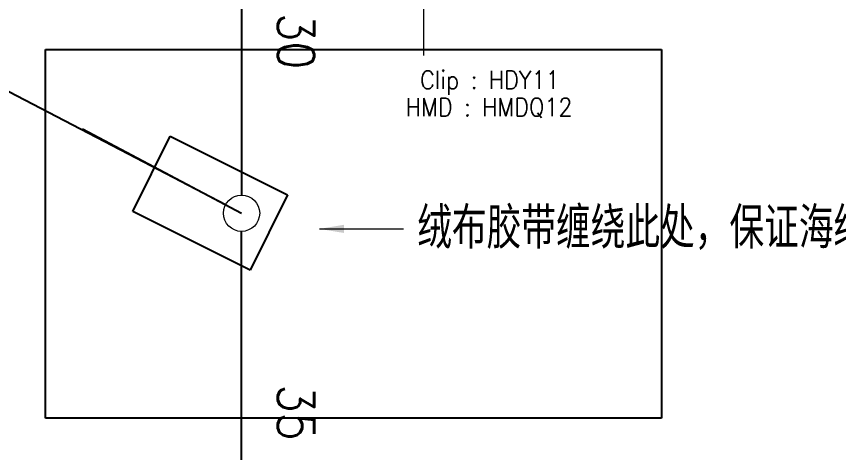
# Model space of a CAD drawing. Header units: inches. Extents: x 47316 to 59086, y 3141 to 11743.
# Drawn here: x 58250 to 58363.2, y 7337.6 to 7397.6 of the extents above; entities that cross this region are included whole.
import ezdxf

# ---------------------------------------------------------------- set-up
doc = ezdxf.new("R2010")
doc.units = ezdxf.units.IN
doc.header["$MEASUREMENT"] = 0
doc.layers.add('Beschreibung', color=7, linetype='Continuous', lineweight=25)
doc.styles.add('MtX_SimSun', font='')
doc.styles.get("Standard").update_dxf_attribs({"font": ''})
doc.styles.get('MtX_SimSun').set_extended_font_data('SimSun')
doc.styles.get('Standard').set_extended_font_data('SimSun')
doc.linetypes.add('_VH_FOAM_COVERING_2', pattern='A,0.0001,[31,VeSys.shx,S=0.1,R=0,X=0,Y=0],-0.4,[31,VeSys.shx,S=0.1,R=180,X=0,Y=0],-0.0001', length=0.4002)
doc.linetypes.add('_VH_OTCON', pattern='A,0.0001,[7,VeSys.shx,S=0.1,R=0,X=0,Y=0],-0.4,[7,VeSys.shx,S=0.1,R=0,X=0,Y=0],-0.4,["X",Standard,S=1,R=0,X=-0.5,Y=-0.5],-0.0001,[7,VeSys.shx,S=0.1,R=0,X=0,Y=0],-0.4', length=1.2002)

msp = doc.modelspace()

# ---------------------------------------------------------------- linework, layer by layer
at = {"color": 0, "linetype": '_VH_OTCON', "lineweight": -2, "ltscale": 5}
for p, q in [((58280.98, 7415.73), (58280.98, 7373.05)), ((58259.09, 7382.15), (58280.98, 7370.55)), ((58280.98, 7318.6), (58280.98, 7368.05))]:
    msp.add_line(p, q, dxfattribs=at)
at = {"color": 1, "lineweight": -3}
for p, q in [((58253.98, 7393.08), (58338.79, 7393.08)), ((58253.98, 7342.35), (58253.98, 7393.08)), ((58338.79, 7393.08), (58338.79, 7342.35)), ((58266, 7370.77), (58271.18, 7381.13)), ((58271.18, 7381.13), (58287.33, 7373.07)), ((58287.33, 7373.07), (58282.15, 7362.71)), ((58282.15, 7362.71), (58266, 7370.77)), ((58338.79, 7342.35), (58253.98, 7342.35))]:
    msp.add_line(p, q, dxfattribs=at)
at = {"color": 0, "linetype": '_VH_FOAM_COVERING_2', "ltscale": 5}
msp.add_polyline3d([(58278.76, 7371.71, 0), (58266.47, 7378.11, 0), (58172.2, 7427.21, 0)], dxfattribs=at)
at = {"color": 0, "linetype": 'Continuous', "lineweight": 15}
msp.add_circle((58280.98, 7370.55), 2.5, dxfattribs=at)
at = {"layer": 'Beschreibung', "color": 0, "lineweight": 0}
for p, q in [((58306.01, 7415.38), (58306.01, 7392.23)), ((58291.7, 7368.39), (58303.28, 7368.39))]:
    msp.add_line(p, q, dxfattribs=at)
at = {"layer": 'Beschreibung', "color": 1, "lineweight": 0}
msp.add_solid([(58295.1, 7368.96), (58295.1, 7367.83), (58291.7, 7368.39)], dxfattribs=at)

# ---------------------------------------------------------------- texts
at = {"color": 0, "lineweight": -3, "style": 'MtX_SimSun', "width": 0.7}
msp.add_text('绒布胶带缠绕此处，保证海绵片包扎后不裸露线', height=5, dxfattribs=at).set_placement((58305.17, 7366.23))
at = {"color": 7, "linetype": '_VH_OTCON', "lineweight": 18, "ltscale": 5, "char_height": 5, "width": 8.5714, "attachment_point": 1, "rotation": 270}
for s, insert in [('\\Fromans.shx;\\W0.9000000000;\\T1.0000000000;\\o\\l30', (58290.98, 7398.03)), ('\\Fromans.shx;\\W0.9000000000;\\T1.0000000000;\\o\\l35', (58290.98, 7346.97))]:
    msp.add_mtext(s, dxfattribs=dict(at, insert=insert))
at = {"color": 42, "linetype": 'Continuous', "lineweight": 15, "char_height": 2.5, "attachment_point": 1}
for s, insert, width in [('\\Fromans.shx;\\W0.9000000000;\\T1.0000000000;\\o\\lClip : HDY11', (58305.56, 7390.14), 22.3929), ('\\Fromans.shx;\\W0.9000000000;\\T1.0000000000;\\o\\lHMD : HMDQ12', (58303.58, 7386.39), 26.5714)]:
    msp.add_mtext(s, dxfattribs=dict(at, insert=insert, width=width))

doc.saveas('drawing.dxf')
